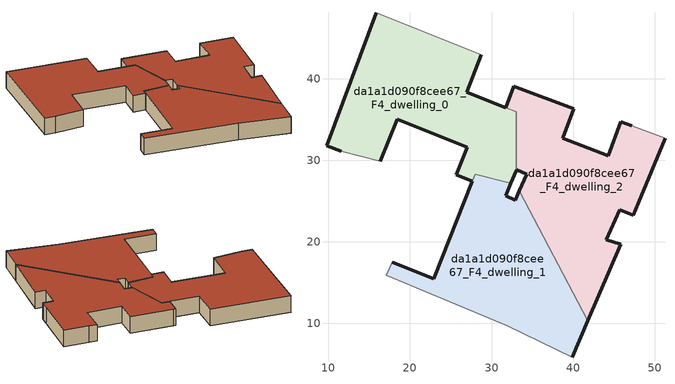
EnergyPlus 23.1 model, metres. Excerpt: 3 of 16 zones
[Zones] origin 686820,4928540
da1a1d090f8cee67_F4_dwelling_0
 floor to da1a1d090f8cee67_F3_dwelling_0 (EU_floor_Construction): 32.37,27.15 33.01,28.71 33.01,35.96 26.98,38.31 28.71,42.94 15.85,48.08 9.77,31.79 11.57,31.12 16.35,29.84 18.43,35.04 27.03,31.6 25.68,28.2 27.64,27.43 27.99,28.3 z12
 wall outside (EU_wall_Construction): 33.01,28.71 32.37,27.15 / 27.64,27.43 25.68,28.2 27.03,31.6 18.43,35.04 16.35,29.84 / 11.57,31.12 9.77,31.79 15.85,48.08 / 28.71,42.94 26.98,38.31 31.74,36.45 z12:15
 wall adiabatic (EU_wall_Construction): 16.35,29.84 11.57,31.12 / 15.85,48.08 28.71,42.94 z12:15
 wall to da1a1d090f8cee67_F4_dwelling_1 (EU_wall_Construction): 27.98,28.3 27.64,27.43 / 32.37,27.15 27.99,28.3 z12:15
 wall to da1a1d090f8cee67_F4_dwelling_2 (EU_wall_Construction): 31.75,36.45 33.01,35.96 33.01,28.71 z12:15
 roof outside (EU_roof_Construction): 28.71,42.94 26.98,38.31 33.01,35.96 33.01,28.71 32.37,27.15 27.98,28.3 27.64,27.43 25.68,28.2 27.03,31.6 18.43,35.04 16.35,29.84 11.57,31.12 9.77,31.79 15.85,48.08 z15
da1a1d090f8cee67_F4_dwelling_1
 floor to da1a1d090f8cee67_F3_dwelling_1 (EU_floor_Construction): 39.87,5.84 41.8,10.34 33.4,26.24 32.89,25.08 31.76,25.66 32.37,27.15 27.98,28.3 22.93,15.49 17.81,17.51 17.09,15.91 31.9,9.68 z12
 wall outside (EU_wall_Construction): 17.81,17.51 22.93,15.49 27.64,27.43 / 32.37,27.15 31.77,25.66 32.89,25.08 33.4,26.24 / 41.8,10.34 39.87,5.84 z12:15
 wall adiabatic (EU_wall_Construction): 39.87,5.84 31.9,9.68 17.09,15.91 17.81,17.51 z12:15
 wall to da1a1d090f8cee67_F4_dwelling_2 (EU_wall_Construction): 33.4,26.24 41.8,10.34 z12:15
 roof outside (EU_roof_Construction): 33.4,26.24 41.8,10.34 39.87,5.84 31.9,9.68 17.09,15.91 17.81,17.51 22.93,15.49 27.98,28.3 32.37,27.15 31.76,25.66 32.89,25.08 z15
da1a1d090f8cee67_F4_dwelling_2
 floor to da1a1d090f8cee67_F3_dwelling_2 (EU_floor_Construction): 41.8,10.34 45.83,19.69 44.08,20.27 45.72,23.9 47.34,23.23 47.96,24.73 51.26,32.66 47.16,34.24 45.85,34.74 44.28,30.56 38.72,32.66 40.09,36.28 33.01,38.95 32.73,39.05 31.75,36.45 33.01,35.96 33.01,28.71 33.07,28.84 34.29,28.25 33.4,26.24 z12
 wall outside (EU_wall_Construction): 51.26,32.66 47.96,24.73 47.34,23.23 45.72,23.9 44.08,20.27 45.83,19.69 41.8,10.34 / 33.4,26.24 34.29,28.25 33.07,28.84 33.01,28.71 / 31.75,36.45 32.73,39.05 33.01,38.95 40.09,36.28 38.72,32.66 44.28,30.56 45.85,34.74 47.16,34.24 z12:15
 wall adiabatic (EU_wall_Construction): 47.16,34.24 51.26,32.66 z12:15
 roof outside (EU_roof_Construction): 47.16,34.24 51.26,32.66 47.96,24.73 47.34,23.23 45.72,23.9 44.08,20.27 45.83,19.69 41.8,10.34 33.4,26.24 34.29,28.25 33.07,28.84 33.01,28.71 33.01,35.96 31.75,36.45 32.73,39.05 33.01,38.95 40.09,36.28 38.72,32.66 44.28,30.56 45.85,34.74 z15
[Building]
EU S2 Campaign: North Axis=0; Terrain=City; Solar Distribution=FullExterior
[Site:Location]
Bologna: Latitude=44.5; Longitude=11.25; Time Zone=1; Elevation=37
[SizingPeriod:WeatherFileDays]
AnnualSizingPeriod: Begin Month=1; Begin Day of Month=1; End Month=12; End Day of Month=31; Day of Week for Start Day=Monday; Use Weather File Daylight Saving Period=No; Use Weather File Rain and Snow Indicators=No
[MATERIAL]
EU_InternalMass_Material: Roughness=MediumRough; Thickness=0.1; Conductivity=1; Density=1800; Specific Heat=900; Thermal Absorptance=0.9; Solar Absorptance=0.7; Visible Absorptance=0.7
[MATERIAL:NOMASS] Roughness=MediumRough; Thermal Absorptance=0.9; Solar Absorptance=0.7; Visible Absorptance=0.7
Name | Thermal Resistance
EU_wall_NoMass | 0.905828
EU_roof_NoMass | 0.37593
EU_floor_NoMass | 0.67114
[CONSTRUCTION]
EU_wall_Construction: EU_wall_NoMass
EU_roof_Construction: EU_roof_NoMass
EU_floor_Construction: EU_floor_NoMass
EU_InternalMass_Construction: EU_InternalMass_Material
[ZONE] Type=1; Multiplier=1; Ceiling Height=autocalculate; Floor Area=autocalculate; Part of Total Floor Area=Yes
Name | Volume
da1a1d090f8cee67_F4_dwelling_0 | 786.563
da1a1d090f8cee67_F4_dwelling_1 | 723.491
da1a1d090f8cee67_F4_dwelling_2 | 765.483
[INTERNALMASS] Construction=EU_InternalMass_Construction
Name | Zone or ZoneList | Surface Area
da1a1d090f8cee67_F4_dwelling_0_EU_InternalMass | da1a1d090f8cee67_F4_dwelling_0 | 262.192
da1a1d090f8cee67_F4_dwelling_1_EU_InternalMass | da1a1d090f8cee67_F4_dwelling_1 | 241.165
da1a1d090f8cee67_F4_dwelling_2_EU_InternalMass | da1a1d090f8cee67_F4_dwelling_2 | 255.162
[OTHEREQUIPMENT] Fuel Type=Electricity; Design Level Calculation Method=Watts/Area; Power per Zone Floor Area=1; Fraction Latent=0; Fraction Radiant=0; Fraction Lost=0; Carbon Dioxide Generation Rate=0; EndUse Subcategory=EU_Step8_InternalGains
Name | Zone or ZoneList or Space or SpaceList | Schedule
EU_Step8_InternalGain_da1a1d090f8cee67_F4_dwelling_0_f000 | da1a1d090f8cee67_F4_dwelling_0 | EU_Step8_GainSchedule_da1a1d090f8cee67_F4_dwelling_0_f000
EU_Step8_InternalGain_da1a1d090f8cee67_F4_dwelling_1_f000 | da1a1d090f8cee67_F4_dwelling_1 | EU_Step8_GainSchedule_da1a1d090f8cee67_F4_dwelling_1_f000
EU_Step8_InternalGain_da1a1d090f8cee67_F4_dwelling_2_f000 | da1a1d090f8cee67_F4_dwelling_2 | EU_Step8_GainSchedule_da1a1d090f8cee67_F4_dwelling_2_f000
[ZONEVENTILATION:DESIGNFLOWRATE] Schedule=EU_AlwaysOn; Design Flow Rate Calculation Method=AirChanges/Hour; Air Changes per Hour=0.73129; Ventilation Type=Natural; Fan Pressure Rise=0; Fan Total Efficiency=1; Constant Term Coefficient=1; Temperature Term Coefficient=0; Velocity Term Coefficient=0; Velocity Squared Term Coefficient=0; Minimum Indoor Temperature=-100; Maximum Indoor Temperature=100; Delta Temperature=-100; Minimum Outdoor Temperature=-100; Maximum Outdoor Temperature=100; Maximum Wind Speed=40
Name | Zone or ZoneList or Space or SpaceList
EU_ConstantAir_da1a1d090f8cee67_F4_dwelling_0 | da1a1d090f8cee67_F4_dwelling_0
EU_ConstantAir_da1a1d090f8cee67_F4_dwelling_1 | da1a1d090f8cee67_F4_dwelling_1
EU_ConstantAir_da1a1d090f8cee67_F4_dwelling_2 | da1a1d090f8cee67_F4_dwelling_2
[HVACTEMPLATE:THERMOSTAT] Constant Heating Setpoint=20; Constant Cooling Setpoint=50
EU_HeatOnly_da1a1d090f8cee67_F0_dwelling_1; EU_HeatOnly_da1a1d090f8cee67_F0_dwelling_2; EU_HeatOnly_da1a1d090f8cee67_F0_dwelling_3; EU_HeatOnly_da1a1d090f8cee67_F1_dwelling_0; EU_HeatOnly_da1a1d090f8cee67_F1_dwelling_1; EU_HeatOnly_da1a1d090f8cee67_F1_dwelling_2; EU_HeatOnly_da1a1d090f8cee67_F2_dwelling_0; EU_HeatOnly_da1a1d090f8cee67_F2_dwelling_1; EU_HeatOnly_da1a1d090f8cee67_F2_dwelling_2; EU_HeatOnly_da1a1d090f8cee67_F3_dwelling_0; EU_HeatOnly_da1a1d090f8cee67_F3_dwelling_1; EU_HeatOnly_da1a1d090f8cee67_F3_dwelling_2; EU_HeatOnly_da1a1d090f8cee67_F4_dwelling_0; EU_HeatOnly_da1a1d090f8cee67_F4_dwelling_1; EU_HeatOnly_da1a1d090f8cee67_F4_dwelling_2
[HVACTEMPLATE:ZONE:IDEALLOADSAIRSYSTEM] System Availability Schedule=EU_AlwaysOn; Maximum Heating Supply Air Temperature=50; Minimum Cooling Supply Air Temperature=13; Maximum Heating Supply Air Humidity Ratio=0.0156; Minimum Cooling Supply Air Humidity Ratio=0.0077; Heating Limit=NoLimit; Cooling Limit=NoLimit; Heating Availability Schedule=EU_AlwaysOn; Cooling Availability Schedule=EU_CoolingOff; Dehumidification Control Type=ConstantSensibleHeatRatio; Cooling Sensible Heat Ratio=0.7; Dehumidification Setpoint=60; Humidification Control Type=None; Humidification Setpoint=30; Outdoor Air Method=None; Outdoor Air Flow Rate per Person=0.00944; Outdoor Air Flow Rate per Zone Floor Area=0; Outdoor Air Flow Rate per Zone=0; Demand Controlled Ventilation Type=None; Outdoor Air Economizer Type=NoEconomizer; Heat Recovery Type=None; Sensible Heat Recovery Effectiveness=0.7; Latent Heat Recovery Effectiveness=0.65
Name | Template Thermostat
da1a1d090f8cee67_F4_dwelling_0 | EU_HeatOnly_da1a1d090f8cee67_F4_dwelling_0
da1a1d090f8cee67_F4_dwelling_1 | EU_HeatOnly_da1a1d090f8cee67_F4_dwelling_1
da1a1d090f8cee67_F4_dwelling_2 | EU_HeatOnly_da1a1d090f8cee67_F4_dwelling_2
[SIZING:ZONE] Zone Cooling Design Supply Air Temperature Input Method=SupplyAirTemperature; Zone Cooling Design Supply Air Temperature=13; Zone Heating Design Supply Air Temperature Input Method=SupplyAirTemperature; Zone Heating Design Supply Air Temperature=50; Zone Cooling Design Supply Air Humidity Ratio=0.008; Zone Heating Design Supply Air Humidity Ratio=0.008; Cooling Design Air Flow Method=DesignDay; Cooling Design Air Flow Rate=0; Cooling Minimum Air Flow per Zone Floor Area=0.000762; Cooling Minimum Air Flow=0; Cooling Minimum Air Flow Fraction=0.2; Heating Design Air Flow Method=DesignDay; Heating Design Air Flow Rate=0; Heating Maximum Air Flow per Zone Floor Area=0.002032; Heating Maximum Air Flow=0.141576; Heating Maximum Air Flow Fraction=0.3; Account for Dedicated Outdoor Air System=No; Dedicated Outdoor Air System Control Strategy=NeutralSupplyAir; Dedicated Outdoor Air Low Setpoint Temperature for Design=autosize; Dedicated Outdoor Air High Setpoint Temperature for Design=autosize; Zone Load Sizing Method=Sensible Load Only No Latent Load; Zone Latent Cooling Design Supply Air Humidity Ratio Input Method=HumidityRatioDifference; Zone Cooling Design Supply Air Humidity Ratio Difference=0.005; Zone Latent Heating Design Supply Air Humidity Ratio Input Method=HumidityRatioDifference; Zone Humidification Design Supply Air Humidity Ratio Difference=0.005
da1a1d090f8cee67_F4_dwelling_0; da1a1d090f8cee67_F4_dwelling_1; da1a1d090f8cee67_F4_dwelling_2
[SCHEDULE:CONSTANT]
Name | Hourly Value
EU_AlwaysOn | 1
EU_CoolingOff | 0
[SCHEDULE:FILE] Column Number=1; Rows to Skip at Top=0; Number of Hours of Data=8760; Column Separator=Comma; Interpolate to Timestep=No; Minutes per Item=60; Adjust Schedule for Daylight Savings=Yes
Name | File
EU_Step8_GainSchedule_da1a1d090f8cee67_F4_dwelling_0_f000 | ../../schedules/da1a1d090f8cee67/da1a1d090f8cee67_F4_dwelling_0_f000_gain.csv
EU_Step8_GainSchedule_da1a1d090f8cee67_F4_dwelling_1_f000 | ../../schedules/da1a1d090f8cee67/da1a1d090f8cee67_F4_dwelling_1_f000_gain.csv
EU_Step8_GainSchedule_da1a1d090f8cee67_F4_dwelling_2_f000 | ../../schedules/da1a1d090f8cee67/da1a1d090f8cee67_F4_dwelling_2_f000_gain.csv
